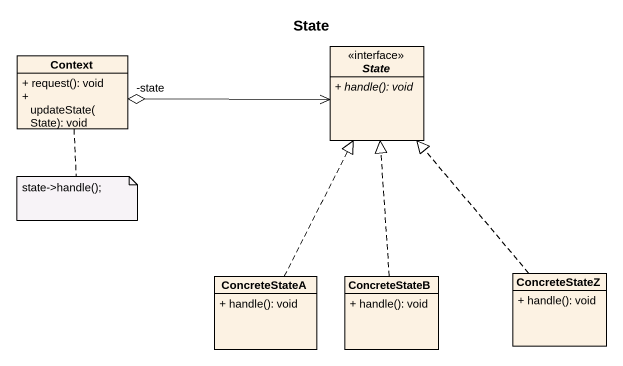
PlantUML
@startuml
title State
hide circle
hide empty members
skinparam classAttributeIconSize 0
class Context {
  + request(): void
  + updateState(State): void
}
interface "State" as State_ <<interface>> {
  {abstract} + handle(): void
}
class ConcreteStateA {
  + handle(): void
}
class ConcreteStateB {
  + handle(): void
}
class ConcreteStateZ {
  + handle(): void
}
State_ <-left-o "-state" Context
ConcreteStateA .up.|> State_
ConcreteStateB .up.|> State_
ConcreteStateZ .up.|> State_
note bottom of Context : state->handle();
@enduml
